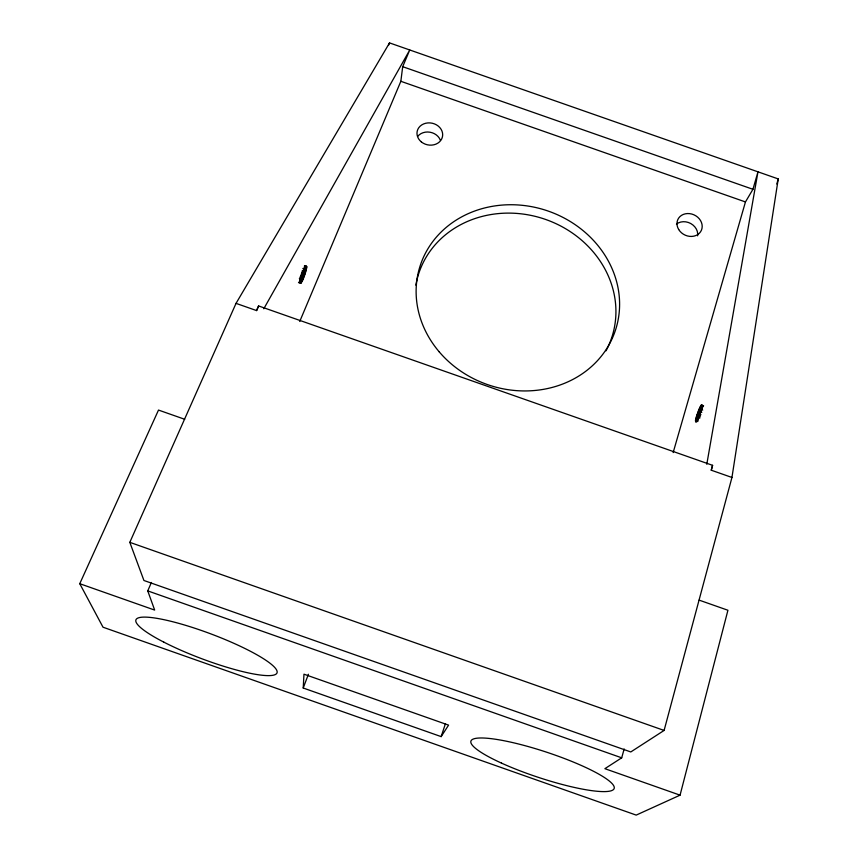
<?xml version="1.0" encoding="UTF-8"?>
<svg xmlns="http://www.w3.org/2000/svg" width="858" height="858" viewBox="0 0 858 858"><rect width="100%" height="100%" fill="white"/><g stroke="black" fill="none" stroke-linecap="round" stroke-linejoin="round"><path stroke-width="1.29" d="M303.228 688.019L303.968 674.184L448.584 725.128L441.151 736.614L303.228 688.019L308.408 674.249M306.714 267.074C305.684 261.122 299.592 280.126 299.85 282.11C301.019 287.773 306.896 269.122 306.714 267.074L304.429 266.27M695.506 420.731C695.741 427.745 702.681 407.85 702.327 406.209C701.983 399.453 695.205 419.058 695.506 420.731L697.801 421.535M299.732 321.482L400.847 81.296L402.692 66.688L409.749 49.979L263.792 308.762M731.949 477.466L778.238 178.925L389.532 42.9L236.036 303.367L129.815 542.342L143.929 580.491L630.791 751.951L664.103 730.437L731.949 477.466L711.25 470.205L712.59 465.326L258.601 305.952L256.585 310.585L236.036 303.367M706.788 464.285L757.968 171.836L752.949 189.296L745.452 201.941L673.155 452.584M184.684 419.272L158.505 410.07L79.762 583.697L103.014 627.209L636.196 815.1L680.062 795.162L727.927 610.253L699.163 600.139M711.25 470.205L712.59 465.326M680.062 795.162L604.879 768.682L621.696 757.818L624.163 748.959M776.812 184.02L778.238 178.925M441.151 736.614L445.356 723.916M388.502 45.324L389.532 42.9M79.762 583.697L154.665 610.081L147.748 590.894L151.394 582.464M256.585 310.585L258.601 305.952M402.692 66.688L752.949 189.296M400.847 81.296L745.452 201.941M304.472 265.626L306.756 266.43M701.318 404.987L703.614 405.791M700.965 405.512L703.26 406.327M304.322 267.031L306.617 267.835M700.578 406.177L702.874 406.982M304.172 267.911L306.456 268.704M700.16 406.971L702.455 407.775M302.81 268.479L306.242 269.68M699.731 407.872L702.016 408.676M303.7 269.938L305.984 270.742M699.281 408.858L702.713 410.07M302.252 270.656L305.673 271.868M698.82 409.931L701.115 410.735M301.898 271.825L305.319 273.026M698.369 411.068L701.801 412.269M301.512 273.016L304.944 274.217M697.929 412.237L700.214 413.041M301.104 274.217L304.526 275.418M697.5 413.427L700.932 414.629M300.675 275.397L304.097 276.598M697.093 414.629L700.525 415.83M300.225 276.555L303.657 277.756M696.717 415.798L700.149 417.009M299.774 277.649L303.196 278.85M696.385 416.934L699.817 418.146M299.324 278.668L302.756 279.869M696.085 418.018L698.38 418.822M300.021 279.998L302.306 280.802M695.838 419.026L698.133 419.819M299.603 280.834L301.887 281.639M695.645 419.927L697.94 420.731M298.82 282.121L301.115 282.925M298.487 282.55L300.772 283.354M129.815 542.342L664.103 730.437M147.748 590.894L621.696 757.818M415.862 285.156A101.673 91.109 18.8 0 1 545.13 219.283A101.673 91.109 18.8 0 1 605.995 350.815M417.76 136.304A12.784 10.972 11.9 0 1 429.987 132.207A12.784 10.972 11.9 0 1 440.336 140.144M676.458 224.099A12.806 10.982 25.9 0 1 690.776 223.541A12.806 10.982 25.9 0 1 697.64 235.821M439.242 351.877A102.821 91.913 18.8 0 0 613.105 336.465A102.821 91.913 18.8 0 0 501.233 205.159A102.821 91.913 18.8 0 0 439.242 351.877M421.364 141.924A12.924 11.057 11.9 0 0 442.438 136.851A12.924 11.057 11.9 0 0 425.675 123.262A12.924 11.057 11.9 0 0 421.364 141.924M678.699 229.526A12.945 11.068 25.8 0 0 700.546 231.832A12.945 11.068 25.8 0 0 689.521 213.621A12.945 11.068 25.8 0 0 678.699 229.526M163.846 642.149A75.375 13.224 20.6 0 0 276.598 673.584A75.375 13.224 20.6 0 0 178.882 623.38A75.375 13.224 20.6 0 0 163.846 642.149M501.48 763.105A75.472 13.256 18.3 0 0 614.038 788.792A75.472 13.256 18.3 0 0 512.044 742.438A75.472 13.256 18.3 0 0 501.48 763.105"/></g></svg>
